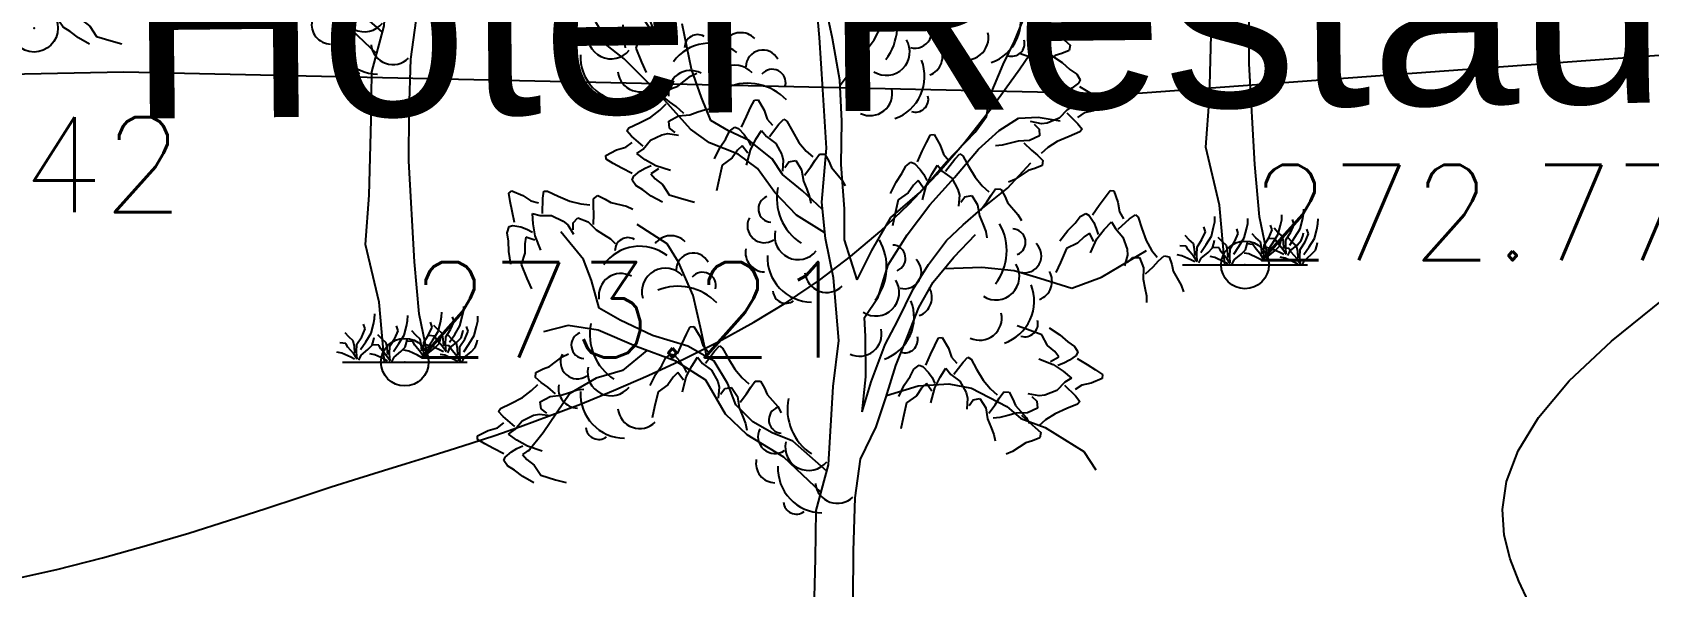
# Model space of a CAD drawing. Header units: millimetres. Extents: x 524954 to 526204, y 9523489 to 9524010.
# Drawn here: x 525666.14 to 525683.09, y 9523606.47 to 9523612.28 of the extents above; entities that cross this region are included whole.
import ezdxf
from ezdxf.enums import TextEntityAlignment as Align

# ---------------------------------------------------------------- set-up
doc = ezdxf.new("R2010")
doc.units = ezdxf.units.MM
doc.header["$PDMODE"] = 32
doc.header["$PDSIZE"] = 0.5
doc.linetypes.add('ACAD_ISO12W100', pattern=[21, 12, -3, 0, -3, 0, -3])
doc.linetypes.add('CACHE2', pattern=[4.7625, 3.175, -1.5875])
for name, color, linetype in [('Arbre', 34, 'ACAD_ISO12W100'), ('CN_01_00', 3, 'Continuous'), ('CN_02_00', 4, 'Continuous'), ('PLUME_6', 2, 'Continuous'), ('TopoAlt', 3, 'Continuous'), ('TOPOJIS', 7, 'Continuous'), ('Toponomie', 7, 'CACHE2')]:
    doc.layers.add(name, color=color, linetype=linetype)
doc.styles.add('Simplex 1.0', font='Simplex.shx', dxfattribs={"width": 0.99, "height": 1})
doc.styles.get("Standard").update_dxf_attribs({"font": 'arial.ttf'})

# ---------------------------------------------------------------- blocks, each defined once
blk = doc.blocks.new('TCPOINT M')
at = {"color": 0}
blk.add_point((0, 0), dxfattribs=at)
at = {"layer": 'TopoAlt', "style": 'Simplex 1.0', "width": 0.99}
blk.add_attdef('ALT', (0.15, 0.15), '', height=1, dxfattribs=at)
blk = doc.blocks.new('v088')
at = {"linetype": 'Continuous'}
for p, q in [((-0.311, 8.009), (-0.36, 8.574)), ((-0.174, 8), (-0.243, 8.328)), ((-1.653, 7.676), (-1.75, 8.153)), ((0.262, 7.984), (0.424, 8.292)), ((1.736, 7.971), (1.855, 8.26)), ((-2.358, 7.786), (-2.7, 8.052)), ((-0.274, 7.463), (-0.311, 8.009)), ((-0.096, 7.56), (-0.174, 8)), ((-0.093, 7.509), (0.262, 7.984)), ((1.617, 7.726), (1.736, 7.971)), ((-2.129, 7.554), (-2.358, 7.786)), ((-1.547, 7.38), (-1.653, 7.676)), ((1.481, 7.4), (1.617, 7.726)), ((-1.932, 7.347), (-2.129, 7.554)), ((-0.237, 6.848), (-0.274, 7.463)), ((-0.075, 7.131), (-0.096, 7.56)), ((-1.665, 7.048), (-1.932, 7.347)), ((-1.449, 7.14), (-1.547, 7.38)), ((1.442, 7.181), (1.481, 7.4)), ((-1.266, 7.031), (-1.449, 7.14)), ((-0.084, 6.677), (-0.075, 7.131)), ((1.321, 7.017), (1.442, 7.181)), ((1.575, 7.035), (1.778, 7.163)), ((1.778, 7.163), (1.983, 7.174)), ((1.983, 7.174), (2.214, 7.135)), ((-1.463, 6.903), (-1.665, 7.048)), ((-1.047, 6.93), (-1.266, 7.031)), ((1.023, 6.706), (1.321, 7.017)), ((1.356, 6.837), (1.575, 7.035)), ((-1.162, 6.785), (-1.463, 6.903)), ((-0.96, 6.634), (-1.162, 6.785)), ((-0.806, 6.736), (-1.047, 6.93)), ((-0.287, 6.281), (-0.237, 6.848)), ((1.107, 6.54), (1.356, 6.837)), ((-0.78, 6.382), (-0.96, 6.634)), ((-0.697, 6.571), (-0.806, 6.736)), ((-0.049, 6.211), (-0.084, 6.677)), ((0.743, 6.383), (1.023, 6.706)), ((1.663, 6.427), (1.906, 6.693)), ((-0.488, 6.401), (-0.697, 6.571)), ((0.846, 6.255), (1.107, 6.54)), ((-0.551, 6.145), (-0.78, 6.382)), ((-0.279, 6.204), (-0.488, 6.401)), ((-0.248, 5.902), (-0.287, 6.281)), ((0.438, 6.122), (0.743, 6.383)), ((1.381, 6.204), (1.663, 6.427)), ((-0.254, 5.961), (-0.551, 6.145)), ((-0.049, 5.888), (-0.049, 6.211)), ((0.24, 5.776), (0.438, 6.122)), ((0.61, 5.939), (0.846, 6.255)), ((1.198, 6.044), (1.381, 6.204)), ((-2.787, 5.681), (-3.023, 5.969)), ((-1.907, 5.843), (-2.222, 6.048)), ((0.411, 5.624), (0.61, 5.939)), ((1.021, 5.879), (1.198, 6.044)), ((1.1, 5.706), (1.325, 5.941)), ((-1.791, 5.652), (-1.907, 5.843)), ((-0.165, 5.487), (-0.248, 5.902)), ((0.085, 5.468), (-0.049, 5.888)), ((0.085, 5.468), (0.24, 5.776)), ((0.834, 5.626), (1.021, 5.879)), ((2.646, 5.496), (3.119, 5.774)), ((-2.701, 5.459), (-2.787, 5.681)), ((-1.635, 5.301), (-1.791, 5.652)), ((0.306, 5.286), (0.411, 5.624)), ((0.671, 5.368), (0.834, 5.626)), ((0.881, 5.441), (1.1, 5.706)), ((1.001, 5.586), (1.394, 5.601)), ((1.394, 5.601), (1.731, 5.564)), ((-2.621, 5.169), (-2.701, 5.459)), ((-0.107, 4.829), (-0.165, 5.487)), ((0.731, 5.176), (0.881, 5.441)), ((1.731, 5.564), (2, 5.483)), ((2, 5.483), (2.338, 5.378)), ((2.338, 5.378), (2.646, 5.496)), ((-1.559, 4.967), (-1.635, 5.301)), ((0.161, 5.071), (0.306, 5.286)), ((0.51, 5.041), (0.671, 5.368)), ((-2.4, 5.043), (-2.621, 5.169)), ((0.619, 4.888), (0.731, 5.176)), ((-2.946, 4.988), (-3.206, 4.92)), ((-2.634, 4.938), (-2.946, 4.988)), ((-2.233, 4.766), (-2.634, 4.938)), ((-2.061, 4.882), (-2.4, 5.043)), ((-1.492, 4.659), (-1.559, 4.967)), ((0.172, 4.872), (0.161, 5.071)), ((0.379, 4.79), (0.51, 5.041)), ((-1.819, 4.613), (-2.233, 4.766)), ((-1.692, 4.771), (-2.061, 4.882)), ((-1.415, 4.615), (-1.692, 4.771)), ((-0.166, 4.349), (-0.107, 4.829)), ((0.174, 4.45), (0.172, 4.872)), ((0.231, 4.395), (0.379, 4.79)), ((0.489, 4.568), (0.619, 4.888)), ((-2.123, 4.725), (-2.377, 4.514)), ((-1.504, 4.415), (-1.819, 4.613)), ((-1.273, 4.376), (-1.415, 4.615)), ((-2.655, 4.434), (-2.931, 4.273)), ((-2.377, 4.514), (-2.655, 4.434)), ((-1.298, 4.058), (-1.504, 4.415)), ((0.138, 4.082), (0.174, 4.45)), ((0.384, 4.23), (0.489, 4.568)), ((-2.931, 4.273), (-3.209, 3.863)), ((-1.188, 4.154), (-1.273, 4.376)), ((-0.217, 3.527), (-0.166, 4.349)), ((0.138, 4.082), (0.231, 4.395)), ((0.391, 4.253), (0.724, 4.355)), ((0.724, 4.355), (1.047, 4.375)), ((1.047, 4.375), (1.284, 4.33)), ((1.284, 4.33), (1.655, 4.138)), ((-1.01, 3.977), (-1.188, 4.154)), ((0.285, 3.923), (0.384, 4.23)), ((1.655, 4.138), (1.8, 4.011)), ((-1.069, 3.839), (-1.298, 4.058)), ((-0.808, 3.863), (-1.01, 3.977)), ((0.118, 3.584), (0.285, 3.923)), ((1.8, 4.011), (2.057, 3.917)), ((2.057, 3.917), (2.461, 3.664)), ((-3.209, 3.863), (-3.367, 3.667)), ((-0.685, 3.605), (-1.069, 3.839)), ((-0.589, 3.774), (-0.808, 3.863)), ((-0.234, 3.461), (-0.589, 3.774)), ((-0.294, 3.234), (-0.685, 3.605)), ((0.064, 3.179), (0.118, 3.584)), ((2.461, 3.664), (2.589, 3.474)), ((-0.344, 3.046), (-0.217, 3.527)), ((0.045, 2.625), (0.064, 3.179)), ((-0.352, 2.542), (-0.344, 3.046)), ((0.043, 2.109), (0.045, 2.625)), ((-0.373, 1.752), (-0.352, 2.542)), ((0.102, 1.053), (0.043, 2.109)), ((-0.412, 1.235), (-0.373, 1.752)), ((-0.268, 0.628), (-0.412, 1.235)), ((0.151, 0.506), (0.102, 1.053)), ((-0.213, 0), (-0.268, 0.628)), ((0.256, 0), (0.151, 0.506)), ((-0.654, 0), (0.654, 0))]:
    blk.add_line(p, q, dxfattribs=at)
at = {"color": 3, "linetype": 'Continuous'}
for p, q in [((-2.367, 8.034), (-2.371, 8.143)), ((-2.033, 8.047), (-2.092, 8.197)), ((-2.345, 7.902), (-2.367, 8.034)), ((-2.198, 8.017), (-2.238, 7.897)), ((-2.201, 8.115), (-2.198, 8.017)), ((2.117, 8.111), (2.195, 8.035)), ((2.195, 8.035), (2.261, 7.981)), ((2.261, 7.981), (2.318, 7.927)), ((2.367, 8.061), (2.298, 7.999)), ((2.467, 8.125), (2.367, 8.061)), ((-2.238, 7.897), (-2.177, 7.749)), ((1.896, 7.802), (1.786, 7.841)), ((2.046, 7.746), (1.896, 7.802)), ((2.163, 7.821), (2.022, 7.727)), ((2.123, 7.82), (2.235, 7.746)), ((2.231, 7.841), (2.163, 7.821)), ((2.31, 7.872), (2.231, 7.841)), ((2.318, 7.927), (2.31, 7.872)), ((-2.177, 7.749), (-2.13, 7.641)), ((-1.663, 7.603), (-1.598, 7.634)), ((2.022, 7.727), (1.955, 7.7)), ((2.107, 7.634), (2.046, 7.746)), ((2.181, 7.57), (2.107, 7.634)), ((2.235, 7.746), (2.317, 7.675)), ((2.317, 7.675), (2.389, 7.625)), ((-1.94, 7.438), (-1.864, 7.475)), ((-1.864, 7.475), (-1.797, 7.5)), ((-1.797, 7.5), (-1.663, 7.603)), ((2.016, 7.494), (2.166, 7.434)), ((2.137, 7.467), (2.223, 7.514)), ((2.223, 7.514), (2.181, 7.57)), ((2.337, 7.479), (2.277, 7.448)), ((2.407, 7.53), (2.337, 7.479)), ((2.389, 7.625), (2.424, 7.566)), ((2.424, 7.566), (2.407, 7.53)), ((2.417, 7.496), (2.521, 7.433)), ((-1.985, 7.246), (-1.92, 7.313)), ((-1.945, 7.383), (-1.94, 7.438)), ((-1.884, 7.333), (-1.945, 7.383)), ((-1.815, 7.284), (-1.884, 7.333)), ((-1.034, 7.275), (-0.994, 7.353)), ((-0.994, 7.353), (-0.955, 7.356)), ((-0.955, 7.356), (-0.891, 7.247)), ((2.166, 7.434), (2.271, 7.363)), ((2.277, 7.448), (2.213, 7.425)), ((2.271, 7.363), (2.357, 7.292)), ((2.357, 7.292), (2.286, 7.249)), ((2.521, 7.433), (2.609, 7.377)), ((2.609, 7.377), (2.682, 7.328)), ((2.682, 7.328), (2.68, 7.289)), ((-2.2, 7.113), (-2.081, 7.175)), ((-2.081, 7.175), (-1.985, 7.246)), ((-1.892, 7.13), (-1.791, 7.186)), ((-1.883, 7.058), (-1.892, 7.13)), ((-1.732, 7.213), (-1.815, 7.284)), ((-1.791, 7.186), (-1.672, 7.198)), ((-1.672, 7.198), (-1.587, 7.228)), ((-1.587, 7.228), (-1.505, 7.255)), ((-1.505, 7.255), (-1.436, 7.264)), ((-1.128, 7.069), (-1.078, 7.18)), ((-1.078, 7.18), (-1.034, 7.275)), ((-0.891, 7.247), (-0.858, 7.151)), ((-0.858, 7.151), (-0.802, 7.088)), ((-0.738, 7.1), (-0.686, 7.153)), ((-0.686, 7.153), (-0.654, 7.131)), ((-0.654, 7.131), (-0.595, 7.025)), ((2.018, 7.104), (1.904, 7.128)), ((2.203, 7.162), (2.079, 7.112)), ((2.286, 7.249), (2.203, 7.162)), ((2.284, 7.218), (2.399, 7.105)), ((2.465, 7.218), (2.395, 7.171)), ((2.564, 7.239), (2.465, 7.218)), ((2.68, 7.289), (2.564, 7.239)), ((-2.333, 7.03), (-2.31, 7.06)), ((-2.283, 6.974), (-2.333, 7.03)), ((-2.31, 7.06), (-2.2, 7.113)), ((-2.161, 6.87), (-2.283, 6.974)), ((-2.083, 6.931), (-1.963, 6.989)), ((-1.963, 6.989), (-1.902, 7.001)), ((-1.902, 7.001), (-1.788, 6.985)), ((-1.826, 7.011), (-1.883, 7.058)), ((-1.293, 6.947), (-1.253, 7.025)), ((-1.253, 7.025), (-1.198, 7.067)), ((-1.198, 7.067), (-1.16, 7.055)), ((-1.16, 7.055), (-1.101, 6.992)), ((-1.101, 6.992), (-1.063, 6.936)), ((-0.978, 6.941), (-0.918, 7.034)), ((-0.918, 7.034), (-0.866, 6.97)), ((-0.866, 6.97), (-0.77, 6.898)), ((-0.835, 6.972), (-0.738, 7.1)), ((-0.595, 7.025), (-0.526, 6.909)), ((0.813, 6.909), (0.853, 6.987)), ((0.853, 6.987), (0.891, 6.991)), ((0.891, 6.991), (0.955, 6.881)), ((1.999, 6.976), (1.894, 6.927)), ((1.941, 7.1), (1.994, 7.049)), ((1.994, 7.049), (1.999, 6.976)), ((2.079, 7.112), (2.018, 7.104)), ((2.307, 6.972), (2.184, 6.918)), ((2.42, 7.018), (2.307, 6.972)), ((2.399, 7.105), (2.445, 7.047)), ((2.445, 7.047), (2.42, 7.018)), ((-2.551, 6.772), (-2.439, 6.83)), ((-2.439, 6.83), (-2.342, 6.858)), ((-2.342, 6.858), (-2.275, 6.909)), ((-2.228, 6.791), (-2.161, 6.839)), ((-2.138, 6.726), (-2.228, 6.791)), ((-2.161, 6.839), (-2.083, 6.931)), ((-1.413, 6.737), (-1.354, 6.857)), ((-1.354, 6.857), (-1.293, 6.947)), ((-1.172, 6.826), (-1.227, 6.745)), ((-1.122, 6.874), (-1.172, 6.826)), ((-1.064, 6.795), (-1.122, 6.874)), ((-1.076, 6.671), (-1.035, 6.828)), ((-1.063, 6.936), (-1.032, 6.875)), ((-1.035, 6.828), (-0.978, 6.941)), ((-0.77, 6.898), (-0.705, 6.781)), ((-0.526, 6.909), (-0.45, 6.818)), ((-0.45, 6.818), (-0.379, 6.757)), ((-0.357, 6.722), (-0.31, 6.785)), ((-0.31, 6.785), (-0.255, 6.784)), ((-0.255, 6.784), (-0.214, 6.71)), ((0.719, 6.703), (0.768, 6.815)), ((0.768, 6.815), (0.813, 6.909)), ((0.955, 6.881), (0.989, 6.786)), ((0.989, 6.786), (1.044, 6.722)), ((1.108, 6.734), (1.161, 6.787)), ((1.161, 6.787), (1.192, 6.766)), ((1.604, 6.878), (1.535, 6.874)), ((1.688, 6.899), (1.604, 6.878)), ((1.775, 6.923), (1.688, 6.899)), ((1.894, 6.927), (1.775, 6.923)), ((1.834, 6.904), (1.912, 6.828)), ((1.912, 6.828), (1.977, 6.774)), ((2.084, 6.854), (2.014, 6.792)), ((2.184, 6.918), (2.084, 6.854)), ((-2.55, 6.734), (-2.551, 6.772)), ((-2.475, 6.689), (-2.55, 6.734)), ((-2.383, 6.639), (-2.475, 6.689)), ((-2.274, 6.584), (-2.383, 6.639)), ((-2.196, 6.606), (-2.138, 6.64)), ((-2.029, 6.662), (-2.138, 6.726)), ((-2.138, 6.64), (-2.076, 6.668)), ((-1.998, 6.632), (-2.08, 6.578)), ((-1.875, 6.613), (-2.029, 6.662)), ((-1.33, 6.67), (-1.367, 6.514)), ((-1.227, 6.745), (-1.33, 6.67)), ((-0.705, 6.781), (-0.69, 6.721)), ((-0.69, 6.721), (-0.699, 6.606)), ((-0.675, 6.646), (-0.632, 6.705)), ((-0.632, 6.705), (-0.56, 6.719)), ((-0.56, 6.719), (-0.498, 6.621)), ((-0.498, 6.621), (-0.48, 6.503)), ((-0.468, 6.564), (-0.402, 6.651)), ((-0.402, 6.651), (-0.357, 6.722)), ((-0.214, 6.71), (-0.186, 6.645)), ((-0.186, 6.645), (-0.075, 6.517)), ((0.554, 6.582), (0.594, 6.66)), ((0.594, 6.66), (0.649, 6.702)), ((0.649, 6.702), (0.686, 6.689)), ((0.686, 6.689), (0.745, 6.626)), ((0.745, 6.626), (0.783, 6.571)), ((0.868, 6.575), (0.929, 6.669)), ((0.929, 6.669), (0.98, 6.604)), ((1.011, 6.606), (1.108, 6.734)), ((1.192, 6.766), (1.252, 6.66)), ((1.252, 6.66), (1.321, 6.544)), ((1.879, 6.614), (1.738, 6.52)), ((1.947, 6.634), (1.879, 6.614)), ((2.026, 6.666), (1.947, 6.634)), ((1.977, 6.774), (2.034, 6.72)), ((2.034, 6.72), (2.026, 6.666)), ((-2.277, 6.513), (-2.262, 6.55)), ((-2.238, 6.456), (-2.277, 6.513)), ((-2.262, 6.55), (-2.196, 6.606)), ((-2.163, 6.412), (-2.238, 6.456)), ((-2.08, 6.578), (-2.034, 6.526)), ((-2.034, 6.526), (-1.957, 6.466)), ((-1.957, 6.466), (-1.888, 6.359)), ((-1.367, 6.514), (-1.392, 6.4)), ((-0.48, 6.503), (-0.444, 6.419)), ((-0.075, 6.517), (-0.04, 6.453)), ((0.433, 6.371), (0.493, 6.492)), ((0.493, 6.492), (0.554, 6.582)), ((0.675, 6.46), (0.62, 6.379)), ((0.724, 6.509), (0.675, 6.46)), ((0.782, 6.43), (0.724, 6.509)), ((0.771, 6.306), (0.811, 6.463)), ((0.783, 6.571), (0.814, 6.51)), ((0.811, 6.463), (0.868, 6.575)), ((0.98, 6.604), (1.076, 6.532)), ((1.076, 6.532), (1.141, 6.416)), ((1.321, 6.544), (1.397, 6.452)), ((1.397, 6.452), (1.467, 6.391)), ((1.738, 6.52), (1.671, 6.493)), ((-3.568, 6.377), (-3.539, 6.402)), ((-3.555, 6.29), (-3.568, 6.377)), ((-3.535, 6.188), (-3.555, 6.29)), ((-3.539, 6.402), (-3.423, 6.351)), ((-3.423, 6.351), (-3.34, 6.294)), ((-3.34, 6.294), (-3.258, 6.275)), ((-3.216, 6.161), (-3.213, 6.322)), ((-3.213, 6.322), (-3.201, 6.396)), ((-3.201, 6.396), (-3.163, 6.397)), ((-3.163, 6.397), (-3.053, 6.346)), ((-3.053, 6.346), (-2.929, 6.292)), ((-2.929, 6.292), (-2.814, 6.263)), ((-2.683, 6.24), (-2.682, 6.318)), ((-2.682, 6.318), (-2.637, 6.35)), ((-2.637, 6.35), (-2.56, 6.314)), ((-2.56, 6.314), (-2.499, 6.278)), ((-2.499, 6.278), (-2.334, 6.239)), ((-2.076, 6.346), (-2.163, 6.412)), ((-1.959, 6.28), (-2.076, 6.346)), ((-1.888, 6.359), (-1.735, 6.313)), ((-1.735, 6.313), (-1.622, 6.281)), ((-0.444, 6.419), (-0.414, 6.339)), ((-0.414, 6.339), (-0.401, 6.271)), ((0.516, 6.305), (0.479, 6.149)), ((0.62, 6.379), (0.516, 6.305)), ((1.141, 6.416), (1.157, 6.356)), ((1.157, 6.356), (1.147, 6.241)), ((1.171, 6.28), (1.215, 6.339)), ((1.215, 6.339), (1.286, 6.353)), ((1.286, 6.353), (1.348, 6.255)), ((1.378, 6.198), (1.444, 6.285)), ((1.444, 6.285), (1.489, 6.356)), ((1.489, 6.356), (1.536, 6.42)), ((1.536, 6.42), (1.591, 6.419)), ((1.591, 6.419), (1.633, 6.344)), ((1.633, 6.344), (1.661, 6.279)), ((1.661, 6.279), (1.771, 6.151)), ((2.623, 6.25), (2.685, 6.334)), ((2.685, 6.334), (2.739, 6.404)), ((2.739, 6.404), (2.777, 6.4)), ((2.777, 6.4), (2.82, 6.28)), ((2.82, 6.28), (2.835, 6.18)), ((-3.51, 6.069), (-3.535, 6.188)), ((-3.32, 6.164), (-3.24, 6.142)), ((-3.314, 6.053), (-3.32, 6.164)), ((-3.24, 6.142), (-3.121, 6.14)), ((-3.121, 6.14), (-2.999, 6.083)), ((-2.895, 6.065), (-2.845, 6.118)), ((-2.845, 6.118), (-2.738, 6.075)), ((-2.814, 6.263), (-2.721, 6.255)), ((-2.677, 6.155), (-2.683, 6.24)), ((-2.68, 6.046), (-2.677, 6.155)), ((-2.334, 6.239), (-2.268, 6.208)), ((0.479, 6.149), (0.454, 6.035)), ((1.348, 6.255), (1.367, 6.137)), ((1.367, 6.137), (1.402, 6.054)), ((1.771, 6.151), (1.807, 6.088)), ((2.37, 6.061), (2.423, 6.13)), ((2.423, 6.13), (2.485, 6.161)), ((2.485, 6.161), (2.52, 6.142)), ((2.52, 6.142), (2.566, 6.069)), ((2.554, 6.15), (2.623, 6.25)), ((2.823, 6), (2.943, 6.107)), ((2.835, 6.18), (2.877, 6.107)), ((2.943, 6.107), (3.004, 6.15)), ((3.004, 6.15), (3.031, 6.123)), ((3.031, 6.123), (3.07, 6.007)), ((-3.586, 5.96), (-3.566, 6.026)), ((-3.573, 5.874), (-3.586, 5.96)), ((-3.566, 6.026), (-3.528, 6.038)), ((-3.528, 6.038), (-3.444, 6.022)), ((-3.444, 6.022), (-3.38, 5.999)), ((-3.38, 5.999), (-3.32, 5.968)), ((-3.294, 5.928), (-3.314, 6.053)), ((-2.999, 6.083), (-2.952, 6.044)), ((-2.952, 6.044), (-2.892, 5.945)), ((-2.896, 5.991), (-2.895, 6.065)), ((-2.738, 6.075), (-2.654, 5.99)), ((-2.654, 5.99), (-2.576, 5.943)), ((-2.576, 5.943), (-2.504, 5.896)), ((1.402, 6.054), (1.433, 5.974)), ((1.433, 5.974), (1.446, 5.906)), ((2.212, 5.877), (2.293, 5.984)), ((2.293, 5.984), (2.37, 6.061)), ((2.523, 5.957), (2.466, 5.919)), ((2.566, 5.869), (2.523, 5.957)), ((2.566, 6.069), (2.593, 6.007)), ((2.593, 6.007), (2.612, 5.942)), ((2.6, 5.896), (2.677, 5.996)), ((2.677, 5.996), (2.754, 6.077)), ((2.754, 6.077), (2.793, 6.004)), ((2.793, 6.004), (2.873, 5.915)), ((3.07, 6.007), (3.116, 5.88)), ((-3.57, 5.765), (-3.573, 5.874)), ((-3.392, 5.914), (-3.403, 5.846)), ((-3.403, 5.846), (-3.4, 5.748)), ((-3.298, 5.884), (-3.392, 5.914)), ((-3.235, 5.777), (-3.294, 5.928)), ((-2.504, 5.896), (-2.454, 5.849)), ((2.281, 5.796), (2.216, 5.65)), ((2.396, 5.85), (2.281, 5.796)), ((2.466, 5.919), (2.396, 5.85)), ((2.531, 5.75), (2.6, 5.896)), ((2.873, 5.915), (2.916, 5.788)), ((2.916, 5.788), (2.92, 5.727)), ((3.116, 5.88), (3.173, 5.777)), ((3.173, 5.777), (3.231, 5.703)), ((-3.547, 5.632), (-3.57, 5.765)), ((-3.4, 5.748), (-3.44, 5.627)), ((-3.44, 5.627), (-3.379, 5.479)), ((2.216, 5.65), (2.169, 5.542)), ((2.92, 5.727), (2.889, 5.615)), ((2.92, 5.65), (2.973, 5.7)), ((2.973, 5.7), (3.047, 5.7)), ((3.047, 5.7), (3.089, 5.592)), ((3.108, 5.53), (3.189, 5.603)), ((3.189, 5.603), (3.247, 5.665)), ((3.247, 5.665), (3.304, 5.719)), ((3.304, 5.719), (3.358, 5.707)), ((3.358, 5.707), (3.385, 5.627)), ((3.385, 5.627), (3.4, 5.557)), ((-3.379, 5.479), (-3.332, 5.372)), ((3.089, 5.592), (3.085, 5.473)), ((3.085, 5.473), (3.104, 5.384)), ((3.4, 5.557), (3.485, 5.411)), ((3.104, 5.384), (3.12, 5.3)), ((3.12, 5.3), (3.12, 5.23)), ((3.485, 5.411), (3.508, 5.342)), ((-1.707, 4.895), (-1.667, 4.973)), ((-1.667, 4.973), (-1.628, 4.976)), ((-1.628, 4.976), (-1.564, 4.867)), ((1.872, 4.946), (1.762, 4.985)), ((2.022, 4.89), (1.872, 4.946)), ((2.099, 4.964), (2.211, 4.89)), ((-1.801, 4.689), (-1.751, 4.8)), ((-1.751, 4.8), (-1.707, 4.895)), ((-1.564, 4.867), (-1.531, 4.771)), ((-1.531, 4.771), (-1.475, 4.707)), ((-1.411, 4.72), (-1.359, 4.773)), ((-1.359, 4.773), (-1.327, 4.751)), ((-1.327, 4.751), (-1.268, 4.645)), ((0.855, 4.685), (0.899, 4.779)), ((0.899, 4.779), (0.939, 4.857)), ((0.939, 4.857), (0.978, 4.861)), ((0.978, 4.861), (1.042, 4.751)), ((1.042, 4.751), (1.075, 4.656)), ((2.083, 4.778), (2.022, 4.89)), ((2.157, 4.714), (2.083, 4.778)), ((2.211, 4.89), (2.293, 4.818)), ((2.293, 4.818), (2.365, 4.769)), ((2.365, 4.769), (2.4, 4.71)), ((-3.143, 4.557), (-3.01, 4.66)), ((-3.01, 4.66), (-2.944, 4.692)), ((-1.966, 4.567), (-1.926, 4.645)), ((-1.926, 4.645), (-1.871, 4.687)), ((-1.871, 4.687), (-1.833, 4.675)), ((-1.833, 4.675), (-1.774, 4.612)), ((-1.774, 4.612), (-1.736, 4.556)), ((-1.651, 4.561), (-1.591, 4.654)), ((-1.591, 4.654), (-1.539, 4.59)), ((-1.539, 4.59), (-1.443, 4.518)), ((-1.508, 4.592), (-1.411, 4.72)), ((-1.268, 4.645), (-1.199, 4.529)), ((0.805, 4.573), (0.855, 4.685)), ((1.075, 4.656), (1.131, 4.592)), ((1.098, 4.476), (1.195, 4.604)), ((1.195, 4.604), (1.247, 4.657)), ((1.247, 4.657), (1.279, 4.636)), ((1.279, 4.636), (1.338, 4.53)), ((1.992, 4.638), (2.142, 4.578)), ((2.113, 4.611), (2.199, 4.658)), ((2.199, 4.658), (2.157, 4.714)), ((2.253, 4.592), (2.189, 4.569)), ((2.313, 4.623), (2.253, 4.592)), ((2.383, 4.674), (2.313, 4.623)), ((2.4, 4.71), (2.383, 4.674)), ((2.393, 4.64), (2.497, 4.577)), ((-3.291, 4.441), (-3.287, 4.496)), ((-3.23, 4.39), (-3.291, 4.441)), ((-3.287, 4.496), (-3.21, 4.533)), ((-3.21, 4.533), (-3.143, 4.557)), ((-2.086, 4.357), (-2.027, 4.477)), ((-2.027, 4.477), (-1.966, 4.567)), ((-1.845, 4.445), (-1.9, 4.365)), ((-1.795, 4.494), (-1.845, 4.445)), ((-1.737, 4.415), (-1.795, 4.494)), ((-1.749, 4.291), (-1.708, 4.448)), ((-1.736, 4.556), (-1.705, 4.495)), ((-1.708, 4.448), (-1.651, 4.561)), ((-1.443, 4.518), (-1.378, 4.401)), ((-1.199, 4.529), (-1.123, 4.438)), ((-1.123, 4.438), (-1.052, 4.377)), ((0.579, 4.362), (0.64, 4.452)), ((0.64, 4.452), (0.68, 4.53)), ((0.68, 4.53), (0.735, 4.572)), ((0.735, 4.572), (0.773, 4.559)), ((0.773, 4.559), (0.832, 4.496)), ((0.832, 4.496), (0.87, 4.441)), ((0.87, 4.441), (0.901, 4.38)), ((0.898, 4.333), (0.955, 4.445)), ((0.955, 4.445), (1.015, 4.539)), ((1.015, 4.539), (1.067, 4.474)), ((1.067, 4.474), (1.163, 4.402)), ((1.338, 4.53), (1.407, 4.414)), ((1.407, 4.414), (1.483, 4.322)), ((2.142, 4.578), (2.247, 4.507)), ((2.247, 4.507), (2.332, 4.436)), ((2.332, 4.436), (2.262, 4.393)), ((2.497, 4.577), (2.585, 4.521)), ((2.656, 4.433), (2.54, 4.383)), ((2.585, 4.521), (2.658, 4.472)), ((2.658, 4.472), (2.656, 4.433)), ((-3.427, 4.233), (-3.331, 4.304)), ((-3.331, 4.304), (-3.266, 4.37)), ((-3.239, 4.188), (-3.137, 4.244)), ((-3.162, 4.341), (-3.23, 4.39)), ((-3.079, 4.271), (-3.162, 4.341)), ((-3.137, 4.244), (-3.019, 4.255)), ((-3.019, 4.255), (-2.933, 4.286)), ((-2.933, 4.286), (-2.851, 4.312)), ((-2.851, 4.312), (-2.783, 4.321)), ((-2.003, 4.29), (-2.04, 4.134)), ((-1.9, 4.365), (-2.003, 4.29)), ((-1.378, 4.401), (-1.363, 4.341)), ((-1.363, 4.341), (-1.372, 4.226)), ((-1.349, 4.266), (-1.305, 4.325)), ((-1.305, 4.325), (-1.233, 4.338)), ((-1.233, 4.338), (-1.171, 4.241)), ((-1.171, 4.241), (-1.153, 4.123)), ((-1.141, 4.184), (-1.075, 4.271)), ((-1.075, 4.271), (-1.03, 4.342)), ((-1.03, 4.342), (-0.984, 4.405)), ((-0.984, 4.405), (-0.928, 4.404)), ((-0.928, 4.404), (-0.887, 4.33)), ((-0.887, 4.33), (-0.859, 4.265)), ((-0.859, 4.265), (-0.748, 4.137)), ((0.52, 4.241), (0.579, 4.362)), ((0.706, 4.249), (0.603, 4.175)), ((0.761, 4.33), (0.706, 4.249)), ((0.811, 4.379), (0.761, 4.33)), ((0.869, 4.3), (0.811, 4.379)), ((0.857, 4.176), (0.898, 4.333)), ((1.163, 4.402), (1.228, 4.286)), ((1.228, 4.286), (1.243, 4.226)), ((1.483, 4.322), (1.554, 4.261)), ((1.576, 4.226), (1.623, 4.29)), ((1.623, 4.29), (1.678, 4.289)), ((1.678, 4.289), (1.719, 4.214)), ((1.994, 4.248), (1.88, 4.272)), ((1.917, 4.244), (1.97, 4.193)), ((2.055, 4.256), (1.994, 4.248)), ((2.179, 4.306), (2.055, 4.256)), ((2.262, 4.393), (2.179, 4.306)), ((2.26, 4.362), (2.375, 4.249)), ((2.441, 4.361), (2.371, 4.315)), ((2.375, 4.249), (2.421, 4.191)), ((2.54, 4.383), (2.441, 4.361)), ((-3.679, 4.087), (-3.656, 4.117)), ((-3.629, 4.032), (-3.679, 4.087)), ((-3.656, 4.117), (-3.547, 4.171)), ((-3.547, 4.171), (-3.427, 4.233)), ((-3.229, 4.115), (-3.239, 4.188)), ((-3.172, 4.068), (-3.229, 4.115)), ((-2.04, 4.134), (-2.065, 4.02)), ((-1.153, 4.123), (-1.118, 4.039)), ((-0.748, 4.137), (-0.713, 4.073)), ((0.603, 4.175), (0.566, 4.019)), ((1.243, 4.226), (1.234, 4.11)), ((1.258, 4.15), (1.301, 4.209)), ((1.301, 4.209), (1.373, 4.223)), ((1.373, 4.223), (1.435, 4.125)), ((1.435, 4.125), (1.453, 4.007)), ((1.465, 4.068), (1.531, 4.155)), ((1.531, 4.155), (1.576, 4.226)), ((1.719, 4.214), (1.747, 4.149)), ((1.747, 4.149), (1.858, 4.021)), ((1.87, 4.071), (1.751, 4.067)), ((1.975, 4.12), (1.87, 4.071)), ((1.97, 4.193), (1.975, 4.12)), ((2.283, 4.116), (2.16, 4.062)), ((2.396, 4.162), (2.283, 4.116)), ((2.421, 4.191), (2.396, 4.162)), ((-3.785, 3.887), (-3.688, 3.915)), ((-3.688, 3.915), (-3.621, 3.967)), ((-3.507, 3.927), (-3.629, 4.032)), ((-3.507, 3.896), (-3.43, 3.988)), ((-3.43, 3.988), (-3.309, 4.046)), ((-3.309, 4.046), (-3.249, 4.058)), ((-3.249, 4.058), (-3.134, 4.042)), ((-1.118, 4.039), (-1.087, 3.959)), ((-1.087, 3.959), (-1.074, 3.891)), ((0.566, 4.019), (0.541, 3.904)), ((1.453, 4.007), (1.488, 3.924)), ((1.488, 3.924), (1.519, 3.844)), ((1.58, 4.022), (1.511, 4.017)), ((1.664, 4.043), (1.58, 4.022)), ((1.751, 4.067), (1.664, 4.043)), ((1.81, 4.048), (1.888, 3.972)), ((1.858, 4.021), (1.893, 3.958)), ((1.888, 3.972), (1.953, 3.918)), ((1.953, 3.918), (2.01, 3.864)), ((2.059, 3.998), (1.99, 3.936)), ((2.16, 4.062), (2.059, 3.998)), ((-3.898, 3.83), (-3.785, 3.887)), ((-3.897, 3.791), (-3.898, 3.83)), ((-3.821, 3.747), (-3.897, 3.791)), ((-3.729, 3.697), (-3.821, 3.747)), ((-3.574, 3.849), (-3.507, 3.896)), ((-3.484, 3.783), (-3.574, 3.849)), ((-3.375, 3.72), (-3.484, 3.783)), ((1.519, 3.844), (1.532, 3.776)), ((1.855, 3.758), (1.714, 3.664)), ((1.923, 3.778), (1.855, 3.758)), ((2.002, 3.81), (1.923, 3.778)), ((2.01, 3.864), (2.002, 3.81)), ((-3.621, 3.641), (-3.729, 3.697)), ((-3.623, 3.571), (-3.609, 3.608)), ((-3.585, 3.514), (-3.623, 3.571)), ((-3.609, 3.608), (-3.542, 3.663)), ((-3.542, 3.663), (-3.485, 3.698)), ((-3.485, 3.698), (-3.422, 3.725)), ((-3.344, 3.689), (-3.426, 3.635)), ((-3.426, 3.635), (-3.38, 3.583)), ((-3.38, 3.583), (-3.303, 3.524)), ((-3.221, 3.67), (-3.375, 3.72)), ((1.714, 3.664), (1.647, 3.637)), ((-3.509, 3.469), (-3.585, 3.514)), ((-3.423, 3.403), (-3.509, 3.469)), ((-3.306, 3.337), (-3.423, 3.403)), ((-3.303, 3.524), (-3.234, 3.416)), ((-3.234, 3.416), (-3.081, 3.37)), ((-3.081, 3.37), (-2.968, 3.339)), ((0.385, 0.474), (0.387, 0.526)), ((0.603, 0.474), (0.615, 0.531)), ((0.615, 0.531), (0.618, 0.584)), ((-0.452, 0.267), (-0.416, 0.349)), ((-0.416, 0.349), (-0.433, 0.399)), ((-0.353, 0.303), (-0.329, 0.397)), ((-0.329, 0.397), (-0.317, 0.454)), ((-0.317, 0.454), (-0.315, 0.507)), ((-0.07, 0.329), (-0.087, 0.38)), ((-0.007, 0.284), (0.017, 0.377)), ((0.017, 0.377), (0.029, 0.435)), ((0.029, 0.435), (0.031, 0.488)), ((0.25, 0.286), (0.286, 0.368)), ((0.286, 0.368), (0.269, 0.418)), ((0.346, 0.341), (0.305, 0.385)), ((0.392, 0.301), (0.346, 0.341)), ((0.349, 0.322), (0.373, 0.416)), ((0.373, 0.416), (0.385, 0.474)), ((0.43, 0.264), (0.481, 0.344)), ((0.481, 0.344), (0.517, 0.426)), ((0.517, 0.426), (0.5, 0.476)), ((0.524, 0.291), (0.579, 0.38)), ((0.579, 0.38), (0.603, 0.474)), ((0.666, 0.325), (0.649, 0.375)), ((0.728, 0.279), (0.752, 0.373)), ((0.752, 0.373), (0.765, 0.43)), ((0.765, 0.43), (0.767, 0.483)), ((-0.618, 0.197), (-0.683, 0.202)), ((-0.587, 0.264), (-0.627, 0.308)), ((-0.596, 0.159), (-0.618, 0.197)), ((-0.541, 0.224), (-0.587, 0.264)), ((-0.529, 0.166), (-0.541, 0.224)), ((-0.505, 0.106), (-0.502, 0.188)), ((-0.502, 0.188), (-0.452, 0.267)), ((-0.464, 0.132), (-0.409, 0.214)), ((-0.409, 0.214), (-0.353, 0.303)), ((-0.387, 0.132), (-0.341, 0.178)), ((-0.341, 0.178), (-0.327, 0.226)), ((-0.272, 0.178), (-0.337, 0.183)), ((-0.327, 0.226), (-0.32, 0.26)), ((-0.24, 0.245), (-0.281, 0.288)), ((-0.25, 0.139), (-0.272, 0.178)), ((-0.195, 0.204), (-0.24, 0.245)), ((-0.183, 0.147), (-0.195, 0.204)), ((-0.156, 0.168), (-0.106, 0.248)), ((-0.118, 0.113), (-0.063, 0.195)), ((-0.106, 0.248), (-0.07, 0.329)), ((-0.063, 0.195), (-0.007, 0.284)), ((0.005, 0.159), (0.019, 0.207)), ((0.019, 0.207), (0.026, 0.24)), ((0.084, 0.216), (0.019, 0.221)), ((0.115, 0.284), (0.075, 0.327)), ((0.106, 0.178), (0.084, 0.216)), ((0.166, 0.106), (0.106, 0.178)), ((0.161, 0.243), (0.115, 0.284)), ((0.173, 0.185), (0.161, 0.243)), ((0.178, 0.118), (0.173, 0.185)), ((0.197, 0.125), (0.2, 0.207)), ((0.2, 0.207), (0.25, 0.286)), ((0.272, 0.173), (0.221, 0.183)), ((0.238, 0.151), (0.293, 0.233)), ((0.315, 0.274), (0.25, 0.279)), ((0.365, 0.13), (0.272, 0.173)), ((0.293, 0.233), (0.349, 0.322)), ((0.337, 0.236), (0.315, 0.274)), ((0.315, 0.151), (0.361, 0.197)), ((0.397, 0.163), (0.337, 0.236)), ((0.361, 0.197), (0.375, 0.245)), ((0.375, 0.245), (0.382, 0.279)), ((0.404, 0.243), (0.392, 0.301)), ((0.464, 0.173), (0.399, 0.178)), ((0.409, 0.175), (0.404, 0.243)), ((0.428, 0.183), (0.43, 0.264)), ((0.433, 0.113), (0.428, 0.183)), ((0.495, 0.24), (0.454, 0.284)), ((0.486, 0.135), (0.464, 0.173)), ((0.469, 0.209), (0.524, 0.291)), ((0.474, 0.149), (0.546, 0.209)), ((0.541, 0.2), (0.495, 0.24)), ((0.553, 0.142), (0.541, 0.2)), ((0.546, 0.209), (0.591, 0.255)), ((0.579, 0.163), (0.63, 0.243)), ((0.591, 0.255), (0.606, 0.303)), ((0.606, 0.303), (0.613, 0.337)), ((0.618, 0.108), (0.673, 0.19)), ((0.63, 0.243), (0.666, 0.325)), ((0.673, 0.19), (0.728, 0.279)), ((0.74, 0.154), (0.755, 0.202)), ((0.755, 0.202), (0.762, 0.236)), ((-0.661, 0.096), (-0.712, 0.106)), ((-0.567, 0.053), (-0.661, 0.096)), ((-0.536, 0.087), (-0.596, 0.159)), ((-0.527, 0.031), (-0.567, 0.053)), ((-0.5, 0.031), (-0.536, 0.087)), ((-0.524, 0.099), (-0.529, 0.166)), ((-0.5, 0.036), (-0.505, 0.106)), ((-0.483, 0.022), (-0.459, 0.072)), ((-0.459, 0.072), (-0.387, 0.132)), ((-0.315, 0.077), (-0.365, 0.087)), ((-0.221, 0.034), (-0.315, 0.077)), ((-0.19, 0.067), (-0.25, 0.139)), ((-0.18, 0.012), (-0.221, 0.034)), ((-0.154, 0.012), (-0.19, 0.067)), ((-0.178, 0.079), (-0.183, 0.147)), ((-0.159, 0.087), (-0.156, 0.168)), ((-0.154, 0.017), (-0.159, 0.087)), ((-0.137, 0.002), (-0.113, 0.053)), ((-0.113, 0.053), (-0.041, 0.113)), ((-0.041, 0.113), (0.005, 0.159)), ((0.041, 0.115), (-0.01, 0.125)), ((0.135, 0.072), (0.041, 0.115)), ((0.175, 0.05), (0.135, 0.072)), ((0.202, 0.05), (0.166, 0.106)), ((0.202, 0.055), (0.197, 0.125)), ((0.219, 0.041), (0.243, 0.091)), ((0.243, 0.091), (0.315, 0.151)), ((0.406, 0.108), (0.365, 0.13)), ((0.421, 0.072), (0.37, 0.082)), ((0.433, 0.108), (0.397, 0.163)), ((0.514, 0.029), (0.421, 0.072)), ((0.45, 0.099), (0.474, 0.149)), ((0.546, 0.063), (0.486, 0.135)), ((0.555, 0.007), (0.514, 0.029)), ((0.582, 0.007), (0.546, 0.063)), ((0.558, 0.075), (0.553, 0.142)), ((0.577, 0.082), (0.579, 0.163)), ((0.582, 0.012), (0.577, 0.082)), ((0.599, -0.002), (0.623, 0.048)), ((0.623, 0.048), (0.695, 0.108)), ((0.695, 0.108), (0.74, 0.154))]:
    blk.add_line(p, q, dxfattribs=at)
for centre, major_axis, start_param, end_param in [((-2.155, 8.43), (0.4, 0.4), 2.158504, 3.344219), ((-0.061, 8.127), (-0.4, 0.4), 3.265538, 4.451253), ((1.336, 8.186), (-0.33, 0.33), 2.69514, 4.302022), ((-2.851, 8.139), (-0.125, 0.125), 0.293965, 2.957824), ((0.692, 8.074), (-0.125, 0.125), 2.081137, 4.744996), ((-2.497, 8.031), (0.174, 0.174), 2.133893, 4.816631), ((-1.589, 7.903), (0.0964, 0.0964), 0.254619, 2.377018), ((-1.138, 7.855), (-0.145, 0.145), 4.692823, 6.427936), ((0.391, 7.858), (0.174, 0.174), 3.363922, 6.046661), ((1.23, 8.008), (0.164, 0.164), 3.478918, 5.717341), ((1.705, 7.948), (-0.0964, 0.0964), 2.051824, 4.174223), ((-2.844, 7.86), (-0.145, 0.145), 0.590553, 2.325666), ((-2.352, 7.806), (0.33, 0.33), 2.307735, 3.914618), ((-1.464, 7.482), (0.33, 0.33), 0.12682, 1.733702), ((-0.906, 7.701), (0.125, 0.125), 5.967031, 8.63089), ((0.775, 7.808), (-0.145, 0.145), 2.713295, 4.448408), ((-2.195, 7.672), (0.164, 0.164), 2.463212, 4.701636), ((-1.664, 7.431), (-0.164, 0.164), -1.288499, 0.949924), ((-1.198, 7.473), (-0.174, 0.174), 4.665366, 7.348105), ((-0.805, 7.536), (-0.099, 0.099), 3.680741, 6.394318), ((0.326, 7.599), (0.33, 0.33), 4.265936, 5.872819), ((-1.066, 6.963), (-0.4, 0.4), 4.689978, 5.875693), ((0.221, 7.421), (0.164, 0.164), 3.478918, 5.717341), ((-2.625, 7.463), (0.0964, 0.0964), 2.435534, 4.557933), ((0.695, 7.362), (-0.0964, 0.0964), 2.051824, 4.174223), ((-0.812, 6.21), (-0.099, 0.099), -0.421529, 2.292047), ((-0.193, 6.324), (-0.4, 0.4), 0.587708, 1.773422), ((-0.89, 6.033), (0.125, 0.125), 1.864761, 4.52862), ((-0.535, 5.925), (0.174, 0.174), 2.133893, 4.816631), ((1.088, 5.771), (-0.4, 0.4), 3.265538, 4.451253), ((1.711, 5.861), (0.099, 0.099), 4.31771, 7.031286), ((-2.195, 5.352), (0.33, 0.33), 0.12682, 1.733702), ((-2.32, 5.773), (0.0964, 0.0964), 0.254619, 2.377018), ((-1.869, 5.725), (0.145, 0.145), 6.263619, 7.998733), ((-0.882, 5.754), (-0.145, 0.145), 0.590553, 2.325666), ((-0.172, 5.602), (0.4, 0.4), 4.836335, 6.022049), ((0.452, 5.692), (0.099, 0.099), 4.31771, 7.031286), ((1.841, 5.718), (-0.125, 0.125), 2.081137, 4.744996), ((-1.928, 5.343), (0.174, 0.174), 6.236163, 8.918901), ((-1.637, 5.571), (-0.125, 0.125), 4.396235, 7.060094), ((-0.39, 5.7), (0.33, 0.33), 2.307735, 3.914618), ((0.582, 5.55), (0.125, 0.125), 3.651933, 6.315792), ((1.54, 5.502), (0.174, 0.174), 3.363922, 6.046661), ((-2.395, 5.301), (-0.164, 0.164), -1.288499, 0.949924), ((-1.797, 4.833), (0.4, 0.4), 6.260774, 7.446489), ((-1.536, 5.406), (0.099, 0.099), 5.251538, 7.965114), ((-0.234, 5.566), (-0.164, 0.164), 0.892416, 3.130839), ((0.28, 5.334), (0.174, 0.174), 3.363922, 6.046661), ((1.924, 5.452), (-0.145, 0.145), 2.713295, 4.448408), ((-0.663, 5.357), (0.0964, 0.0964), 2.435534, 4.557933), ((0.664, 5.283), (-0.145, 0.145), 2.713295, 4.448408), ((1.475, 5.243), (0.33, 0.33), 4.265936, 5.872819), ((0.215, 5.075), (-0.33, 0.33), 2.69514, 4.302022), ((1.37, 5.065), (-0.164, 0.164), 1.908121, 4.146545), ((-2.155, 4.896), (-0.4, 0.4), 0.587708, 1.773422), ((0.11, 4.897), (-0.164, 0.164), 1.908121, 4.146545), ((1.844, 5.006), (-0.0964, 0.0964), 2.051824, 4.174223), ((-2.774, 4.781), (-0.099, 0.099), -0.421529, 2.292047), ((0.584, 4.837), (0.0964, 0.0964), 3.62262, 5.745019), ((-2.851, 4.605), (-0.125, 0.125), 0.293965, 2.957824), ((-2.497, 4.497), (0.174, 0.174), 2.133893, 4.816631), ((-2.844, 4.326), (-0.145, 0.145), 0.590553, 2.325666), ((-2.352, 4.272), (0.33, 0.33), 2.307735, 3.914618), ((-2.195, 4.138), (0.164, 0.164), 2.463212, 4.701636), ((-0.702, 3.998), (0.099, 0.099), 1.149268, 3.862844), ((-0.082, 4.112), (0.4, 0.4), 2.158504, 3.344219), ((-2.625, 3.929), (0.0964, 0.0964), 2.435534, 4.557933), ((-0.779, 3.821), (0.125, 0.125), 1.864761, 4.52862), ((-0.424, 3.713), (0.174, 0.174), 2.133893, 4.816631), ((-0.772, 3.542), (-0.145, 0.145), 0.590553, 2.325666), ((-0.28, 3.489), (0.33, 0.33), 2.307735, 3.914618), ((-0.123, 3.354), (0.164, 0.164), 2.463212, 4.701636), ((-0.553, 3.145), (0.0964, 0.0964), 2.435534, 4.557933)]:
    blk.add_ellipse(centre, major_axis=major_axis, ratio=1, start_param=start_param, end_param=end_param, dxfattribs=at)

msp = doc.modelspace()

# ---------------------------------------------------------------- linework, layer by layer
at = {"layer": 'CN_01_00', "elevation": 273, "flags": 128}
msp.add_lwpolyline([(525665.904, 9523606.539), (525666.395, 9523606.649), (525666.873, 9523606.77), (525667.335, 9523606.899), (525667.777, 9523607.03), (525668.196, 9523607.161), (525668.588, 9523607.288), (525668.948, 9523607.407), (525669.273, 9523607.514), (525669.562, 9523607.607), (525669.821, 9523607.687), (525670.06, 9523607.76), (525670.287, 9523607.829), (525670.511, 9523607.899), (525670.741, 9523607.973), (525670.987, 9523608.055), (525671.258, 9523608.149), (525671.558, 9523608.259), (525671.886, 9523608.384), (525672.235, 9523608.526), (525672.597, 9523608.682), (525672.967, 9523608.854), (525673.338, 9523609.04), (525673.704, 9523609.241), (525674.058, 9523609.456), (525674.396, 9523609.685), (525674.719, 9523609.93), (525675.03, 9523610.194), (525675.331, 9523610.48), (525675.625, 9523610.791), (525675.915, 9523611.129), (525676.205, 9523611.498), (525676.496, 9523611.899), (525676.791, 9523612.332)], dxfattribs=at)
at = {"layer": 'CN_02_00', "elevation": 272, "flags": 128}
msp.add_lwpolyline([(525683.199, 9523605.093), (525683.085, 9523605.084), (525682.968, 9523605.081), (525682.85, 9523605.089), (525682.733, 9523605.113), (525682.62, 9523605.158), (525682.513, 9523605.228), (525682.411, 9523605.324), (525682.313, 9523605.442), (525682.218, 9523605.581), (525682.123, 9523605.739), (525682.028, 9523605.914), (525681.931, 9523606.105), (525681.831, 9523606.309), (525681.729, 9523606.526), (525681.639, 9523606.758), (525681.577, 9523607.008), (525681.559, 9523607.278), (525681.602, 9523607.572), (525681.722, 9523607.893), (525681.936, 9523608.243), (525682.259, 9523608.627), (525682.701, 9523609.043), (525683.244, 9523609.482)], dxfattribs=at)
at = {"layer": 'PLUME_6'}
msp.add_lwpolyline([(525566.838, 9523618.589), (525576.957, 9523617.323), (525586.541, 9523616.518), (525596.623, 9523615.75), (525606.706, 9523614.982), (525616.789, 9523614.214), (525626.373, 9523613.41), (525626.871, 9523613.446), (525636.455, 9523612.642), (525647.037, 9523611.91), (525657.083, 9523611.641), (525657.582, 9523611.677), (525667.093, 9523611.87), (525677.638, 9523611.637), (525687.611, 9523612.365), (525688.11, 9523612.402), (525698.12, 9523612.631), (525708.057, 9523613.858), (525718.03, 9523614.586)], dxfattribs=at)

# ---------------------------------------------------------------- block references
at = {"layer": 'Arbre'}
for p in [(525678.858, 9523609.843), (525670.044, 9523608.823), (525674.705, 9523604.22)]:
    msp.add_blockref('v088', p, dxfattribs=at)
at = {"layer": 'TOPOJIS'}
ref = msp.add_blockref('TCPOINT M', (525666.155, 9523612.327, 273.27), dxfattribs=at)
ref.add_attrib('ALT', '273.27', dxfattribs={"layer": 'TopoAlt', "height": 1, "style": 'Simplex 1.0', "width": 0.99}).set_placement((525666.105, 9523612.377, 273.27), align=Align.RIGHT)
ref = msp.add_blockref('TCPOINT M', (525663.008, 9523610.345, 273.42), dxfattribs=at)
ref.add_attrib('ALT', '273.42', (525663.058, 9523610.395, 273.42), dxfattribs={"layer": 'TopoAlt', "height": 1, "style": 'Simplex 1.0', "width": 0.99})
ref = msp.add_blockref('TCPOINT M', (525678.858, 9523609.843, 272.77), dxfattribs=at)
ref.add_attrib('ALT', '272.77', (525678.908, 9523609.893, 272.77), dxfattribs={"layer": 'TopoAlt', "height": 1, "style": 'Simplex 1.0', "width": 0.99})
ref = msp.add_blockref('TCPOINT M', (525670.044, 9523608.823, 273.21), dxfattribs=at)
ref.add_attrib('ALT', '273.21', (525670.094, 9523608.873, 273.21), dxfattribs={"layer": 'TopoAlt', "height": 1, "style": 'Simplex 1.0', "width": 0.99})

# ---------------------------------------------------------------- texts
at = {"layer": 'Toponomie', "insert": (525667.121, 9523613.377), "char_height": 2, "width": 38.52036, "attachment_point": 1, "rotation": 0.603}
msp.add_mtext('Hotel Restaurant les Rapides', dxfattribs=at)

doc.saveas('drawing.dxf')
